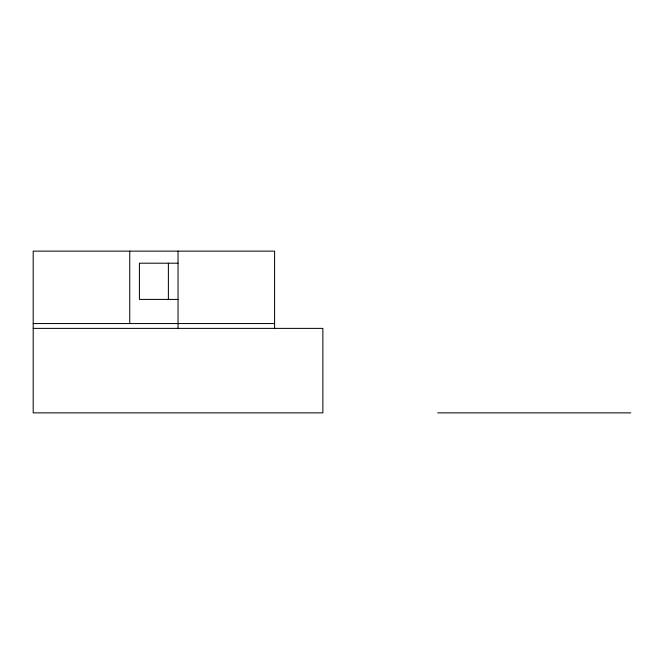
<?xml version="1.0" encoding="UTF-8"?>
<svg xmlns="http://www.w3.org/2000/svg" width="664" height="664" viewBox="0 0 664 664"><rect width="100%" height="100%" fill="white"/><g stroke="black" fill="none" stroke-linecap="round" stroke-linejoin="round"><path stroke-width="1" d="M178.035 263.201L139.415 263.201L139.415 299.414L178.035 299.414M33.2 323.551L274.589 323.551M33.2 328.381L322.87 328.381L322.87 412.867L33.2 412.867L33.2 251.133L274.589 251.133L274.589 328.381M437.692 412.867L630.8 412.867M178.035 251.133L178.035 328.381M168.382 263.201L168.382 299.414M129.754 251.133L129.754 323.551"/></g></svg>
